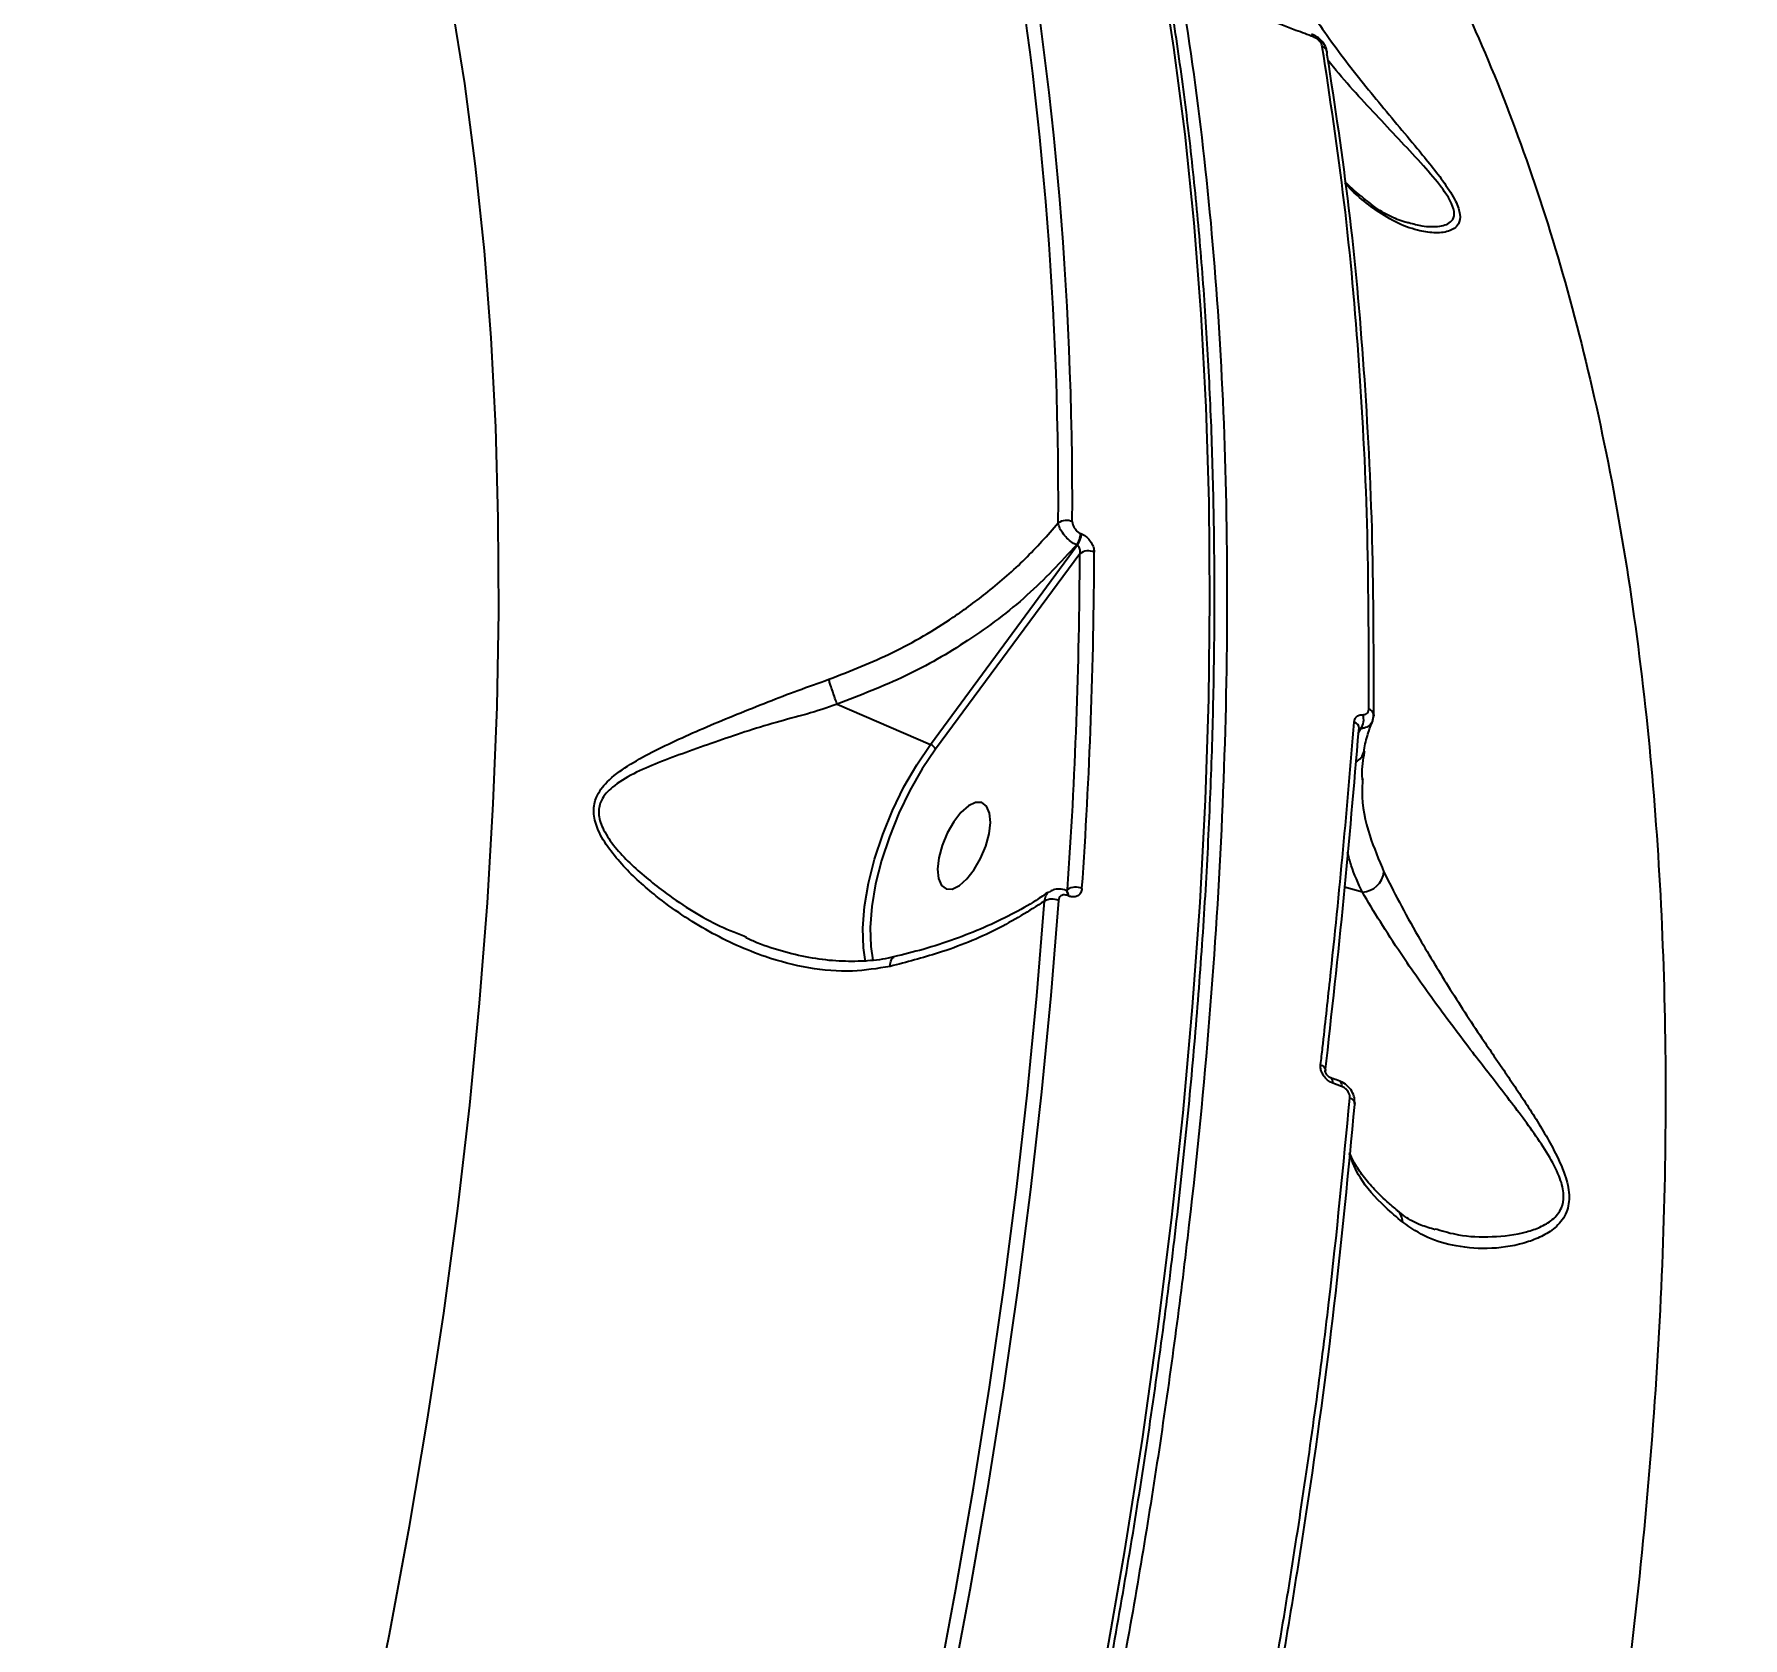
# Model space of a CAD drawing. Header units: millimetres. Extents: x -4153 to 4002, y -5023 to 3197.
# Drawn here: x 160.8 to 325.2, y -1883.7 to -1729.3 of the extents above; entities that cross this region are included whole.
import ezdxf

# ---------------------------------------------------------------- set-up
doc = ezdxf.new("R2010")
doc.units = ezdxf.units.MM
for name, color, linetype in [('DIKOM_ОБЪЕКТ', 7, 'Continuous'), ('DIKOM_РАЗМЕР_ЗОНА', 7, 'Continuous'), ('DIKOM_РАЗМЕР_ОБЪЕКТА', 7, 'Continuous')]:
    doc.layers.add(name, color=color, linetype=linetype)
doc.styles.add('style1', font='arialbd.ttf', dxfattribs={"width": 0.8})
doc.dimstyles.new('1-50', dxfattribs={"dimtxt": 300, "dimasz": 200, "dimexe": 100, "dimexo": 0, "dimgap": 100, "dimtad": 1, "dimtxsty": 'style1', "dimcen": 200, "dimclrd": 7, "dimclre": 7, "dimclrt": 7, "dimadec": 1, "dimazin": 2, "dimtfac": 1, "dimtmove": 0, "dimatfit": 2, "dimfxl": 0, "dimlwd": 25, "dimlwe": 18, "dimarcsym": 0})

# ---------------------------------------------------------------- blocks, each defined once
blk = doc.blocks.new('*D9')
at = {"layer": 'Defpoints', "color": 0, "transparency": 16777216}
for p in [(2370.19, 1747.32), (-2106.31, -2974.61), (1195.51, -2974.61)]:
    blk.add_point(p, dxfattribs=at)
at = {"layer": 'DIKOM_РАЗМЕР_ОБЪЕКТА', "color": 7, "lineweight": 18, "transparency": 16777216}
for p, q in [((2370.19, 1747.32), (-2206.31, 1747.32)), ((1195.51, -2974.61), (-2206.31, -2974.61))]:
    blk.add_line(p, q, dxfattribs=at)
at = {"layer": 'DIKOM_РАЗМЕР_ОБЪЕКТА', "color": 7, "lineweight": 25, "transparency": 16777216}
blk.add_line((-2106.31, 1547.32), (-2106.31, -2774.61), dxfattribs=at)
at = {"layer": 'DIKOM_РАЗМЕР_ОБЪЕКТА', "color": 7, "transparency": 16777216}
for points in [[(-2139.64, 1547.32), (-2072.98, 1547.32), (-2106.31, 1747.32)], [(-2139.64, -2774.61), (-2072.98, -2774.61), (-2106.31, -2974.61)]]:
    blk.add_solid(points, dxfattribs=at)
at = {"layer": 'DIKOM_РАЗМЕР_ОБЪЕКТА', "color": 7, "transparency": 16777216, "insert": (-2359.48, -612.26), "char_height": 300, "attachment_point": 5, "rotation": 90, "style": 'style1'}
blk.add_mtext('{\\fArial|b0|i0|c204|p34;4700}', dxfattribs=at)
blk = doc.blocks.new('*D10')
at = {"layer": 'Defpoints', "color": 0, "transparency": 16777216}
for p in [(4001.69, -909.96), (-3216.31, -1859.46), (4001.69, -4923)]:
    blk.add_point(p, dxfattribs=at)
at = {"layer": 'DIKOM_РАЗМЕР_ЗОНА', "color": 7, "lineweight": 18, "transparency": 16777216}
for p, q in [((4001.69, -909.96), (4001.69, -5023)), ((-3216.31, -1859.46), (-3216.31, -5023))]:
    blk.add_line(p, q, dxfattribs=at)
at = {"layer": 'DIKOM_РАЗМЕР_ЗОНА', "color": 7, "lineweight": 25, "transparency": 16777216}
blk.add_line((-3016.31, -4923), (3801.69, -4923), dxfattribs=at)
at = {"layer": 'DIKOM_РАЗМЕР_ЗОНА', "color": 7, "transparency": 16777216}
for points in [[(-3016.31, -4889.67), (-3016.31, -4956.33), (-3216.31, -4923)], [(3801.69, -4889.67), (3801.69, -4956.33), (4001.69, -4923)]]:
    blk.add_solid(points, dxfattribs=at)
at = {"layer": 'DIKOM_РАЗМЕР_ЗОНА', "color": 7, "transparency": 16777216, "insert": (392.69, -4669.83), "char_height": 300, "attachment_point": 5, "style": 'style1'}
blk.add_mtext('{\\fArial|b0|i0|c204|p34;7200}', dxfattribs=at)
blk = doc.blocks.new('*D11')
at = {"layer": 'Defpoints', "color": 0, "transparency": 16777216}
for p in [(2631.36, 3197.31), (-3702.81, -4429.79), (2071.05, -4429.79)]:
    blk.add_point(p, dxfattribs=at)
at = {"layer": 'DIKOM_РАЗМЕР_ЗОНА', "color": 7, "lineweight": 18, "transparency": 16777216}
for p, q in [((2631.36, 3197.31), (-3802.81, 3197.31)), ((2071.05, -4429.79), (-3802.81, -4429.79))]:
    blk.add_line(p, q, dxfattribs=at)
at = {"layer": 'DIKOM_РАЗМЕР_ЗОНА', "color": 7, "lineweight": 25, "transparency": 16777216}
blk.add_line((-3702.81, 2997.31), (-3702.81, -4229.79), dxfattribs=at)
at = {"layer": 'DIKOM_РАЗМЕР_ЗОНА', "color": 7, "transparency": 16777216}
for points in [[(-3736.14, 2997.31), (-3669.48, 2997.31), (-3702.81, 3197.31)], [(-3736.14, -4229.79), (-3669.48, -4229.79), (-3702.81, -4429.79)]]:
    blk.add_solid(points, dxfattribs=at)
at = {"layer": 'DIKOM_РАЗМЕР_ЗОНА', "color": 7, "transparency": 16777216, "insert": (-3955.98, -616.24), "char_height": 300, "attachment_point": 5, "rotation": 90, "style": 'style1'}
blk.add_mtext('{\\fArial|b0|i0|c204|p34;7600}', dxfattribs=at)
blk = doc.blocks.new('*D12')
at = {"layer": 'Defpoints', "color": 0, "transparency": 16777216}
for p in [(-1688.31, 690.56), (2486.69, 690.56), (-1688.31, -3442.2)]:
    blk.add_point(p, dxfattribs=at)
at = {"layer": 'DIKOM_РАЗМЕР_ОБЪЕКТА', "color": 7, "lineweight": 18, "transparency": 16777216}
for p, q in [((-1688.31, 690.56), (-1688.31, -3542.2)), ((2486.69, 690.56), (2486.69, -3542.2))]:
    blk.add_line(p, q, dxfattribs=at)
at = {"layer": 'DIKOM_РАЗМЕР_ОБЪЕКТА', "color": 7, "lineweight": 25, "transparency": 16777216}
blk.add_line((2286.69, -3442.2), (-1488.31, -3442.2), dxfattribs=at)
at = {"layer": 'DIKOM_РАЗМЕР_ОБЪЕКТА', "color": 7, "transparency": 16777216}
for points in [[(-1488.31, -3408.87), (-1488.31, -3475.54), (-1688.31, -3442.2)], [(2286.69, -3408.87), (2286.69, -3475.54), (2486.69, -3442.2)]]:
    blk.add_solid(points, dxfattribs=at)
at = {"layer": 'DIKOM_РАЗМЕР_ОБЪЕКТА', "color": 7, "transparency": 16777216, "insert": (399.19, -3189.03), "char_height": 300, "attachment_point": 5, "style": 'style1'}
blk.add_mtext('{\\fArial|b0|i0|c204|p34;4175}', dxfattribs=at)

msp = doc.modelspace()

# ---------------------------------------------------------------- linework, layer by layer
at = {"layer": 'DIKOM_ОБЪЕКТ', "color": 7, "linetype": 'Continuous'}
for p, q in [((289.322, -1745.584), (289.278, -1745.548)), ((261.479, -1777.369), (261.545, -1777.398)), ((247.017, -1797.67), (261.15, -1778.502)), ((261.392, -1779.318), (247.515, -1798.139)), ((261.15, -1778.502), (261.084, -1778.474)), ((238.032, -1793.778), (247.017, -1797.67)), ((288.188, -1796.601), (288.432, -1796.16)), ((288.619, -1800.966), (288.611, -1801.109)), ((260.113, -1811.763), (260.067, -1811.744)), ((260.068, -1811.744), (260.214, -1811.625)), ((260.277, -1812.241), (260.232, -1812.222)), ((288.593, -1811.895), (286.864, -1811.423)), ((229.061, -1816.105), (229.32, -1816.215)), ((286.595, -1830.579), (285.731, -1830.263)), ((295.605, -1844.292), (295.775, -1844.336))]:
    msp.add_line(p, q, dxfattribs=at)
at = {"layer": 'DIKOM_ОБЪЕКТ', "color": 7, "linetype": 'Continuous', "flags": 128}
for points in [[(263.822, -1886.084), (265.714, -1875.261), (267.412, -1864.545), (268.917, -1853.945), (270.226, -1843.469), (271.339, -1833.128), (272.253, -1822.928), (272.97, -1812.88), (273.487, -1802.992), (273.805, -1793.271), (273.924, -1783.726), (273.843, -1774.365), (273.562, -1765.196), (273.082, -1756.227), (272.402, -1747.465), (271.524, -1738.918), (270.449, -1730.592), (269.176, -1722.495)], [(192.816, -1893.825), (194.942, -1883.322), (196.876, -1872.911), (198.618, -1862.601), (200.165, -1852.402), (201.516, -1842.324), (202.671, -1832.375), (203.628, -1822.566), (204.385, -1812.905), (204.943, -1803.401), (205.301, -1794.062), (205.458, -1784.899), (205.414, -1775.919), (205.17, -1767.131), (204.725, -1758.542), (204.081, -1750.162), (203.237, -1741.996), (202.194, -1734.054), (200.954, -1726.343)], [(289.68, -1794.817), (289.678, -1794.852), (289.657, -1794.946)], [(288.269, -1796.13), (288.257, -1796.193), (288.215, -1796.296)], [(240.766, -1818.593), (240.572, -1817.256), (240.519, -1815.352), (240.685, -1813.259), (241.064, -1811.026), (241.648, -1808.704), (242.423, -1806.348), (243.372, -1804.013), (244.471, -1801.754), (245.696, -1799.623), (247.017, -1797.67)], [(247.515, -1798.139), (246.234, -1800.032), (245.046, -1802.099), (243.98, -1804.289), (243.06, -1806.553), (242.308, -1808.838), (241.742, -1811.09), (241.375, -1813.255), (241.214, -1815.285), (241.265, -1817.131), (241.457, -1818.447)], [(250.53, -1810.621), (251.229, -1809.722), (251.849, -1808.638), (252.338, -1807.455), (252.658, -1806.27), (252.782, -1805.178), (252.7, -1804.269), (252.419, -1803.615), (251.962, -1803.27), (251.365, -1803.261), (250.678, -1803.59), (249.955, -1804.23), (249.255, -1805.128), (248.635, -1806.213), (248.146, -1807.396), (247.826, -1808.581), (247.702, -1809.673), (247.784, -1810.582), (248.065, -1811.236), (248.522, -1811.581), (249.119, -1811.59), (249.807, -1811.261), (250.53, -1810.621)], [(247.625, -1888.804), (249.476, -1878.967), (251.17, -1869.211), (252.707, -1859.542), (254.085, -1849.968), (255.305, -1840.494), (256.364, -1831.127), (257.262, -1821.874), (257.999, -1812.741)], [(259.343, -1812.691), (258.604, -1821.845), (257.704, -1831.119), (256.642, -1840.506), (255.42, -1850.001), (254.038, -1859.597), (252.498, -1869.287), (250.8, -1879.064), (248.946, -1888.923)], [(284.573, -1828.499), (284.706, -1828.566), (284.821, -1828.644), (284.914, -1828.73), (284.982, -1828.822), (285.024, -1828.917), (285.039, -1829.012), (285.036, -1829.059)], [(287.375, -1831.703), (287.498, -1831.76), (287.607, -1831.826), (287.698, -1831.898), (287.769, -1831.977), (287.818, -1832.06), (287.845, -1832.144), (287.849, -1832.228), (287.829, -1832.311)]]:
    msp.add_lwpolyline(points, dxfattribs=at)
at = {"layer": 'DIKOM_ОБЪЕКТ', "color": 7, "linetype": 'Continuous'}
for centre, radius, start, end in [((-86.654, -1774.266), 347.329, 359.67694, 10.6052), ((-87.224, -1774.398), 346.553, 359.67656, 10.60511), ((283.557, -1729.592), 0.324, 4.6732, 61.72649), ((284.522, -1731.172), 0.695, 12.59631, 72.05232), ((284.632, -1731.114), 0.577, 343.44164, 9.37275), ((288.457, -1746.588), 1.326, 21.82482, 49.25558), ((260.114, -1777.515), 1.405, 66.71994, 124.26316), ((259.461, -1777.27), 2.021, 323.44918, 357.18363), ((259.527, -1777.298), 2.021, 323.43217, 357.17871), ((-230.444, -1777.558), 491.839, 356.02836, 359.79498), ((262.225, -1780.422), 1.383, 66.25157, 127.05405), ((-230.199, -1777.392), 492.984, 356.02816, 359.79496), ((287.635, -1796.13), 0.634, 0.0692, 74.53196), ((287.301, -1795.303), 1.419, 322.86435, 20.47133), ((289.068, -1794.881), 0.615, 5.98875, 76.91598), ((246.676, -1798.531), 0.926, 25.06002, 68.38742), ((287.301, -1798.026), 1.475, 296.68523, 348.66205), ((288.435, -1809.65), 2.251, 274.02352, 352.39687), ((259.788, -1812.107), 0.458, 345.48725, 52.40881), ((259.836, -1812.126), 0.456, 345.40164, 52.96744), ((260.988, -1812.893), 1.486, 65.6393, 121.403), ((258.721, -1814.094), 1.534, 66.10577, 118.08152), ((285.267, -1830.148), 0.478, 346.08304, 54.03601), ((286.129, -1830.464), 0.48, 346.08043, 53.469), ((290.987, -1843.654), 1.482, 359.90504, 48.40512)]:
    msp.add_arc(centre, radius, start, end, dxfattribs=at)
for points, knots in [([(233.031, -1637.158), (233.051, -1637.176), (235.716, -1639.653), (240.466, -1645.662), (247.203, -1655.202), (253.193, -1665.974), (258.509, -1677.797), (263.131, -1690.679), (267.055, -1704.558), (270.265, -1719.371), (272.744, -1735.048), (274.477, -1751.55), (275.446, -1768.865), (275.666, -1786.949), (275.142, -1805.737), (273.878, -1825.142), (271.878, -1845.075), (269.142, -1865.477), (265.66, -1886.323), (261.452, -1907.571), (256.539, -1929.151), (250.943, -1950.962), (244.69, -1972.902), (237.794, -1994.904), (230.253, -2016.932), (222.093, -2038.949), (213.343, -2060.887), (204.047, -2082.644), (194.247, -2104.118), (184.446, -2124.254), (174.728, -2143.084), (165.17, -2160.657), (155.294, -2177.896), (145.144, -2194.726), (134.813, -2210.998), (124.327, -2226.67), (114.827, -2240.2), (108.765, -2248.379), (106.294, -2251.711)], [0, 0, 0, 0, 0.0002169, 0.0300512, 0.0598378, 0.0895308, 0.1192237, 0.1490104, 0.1788447, 0.2086791, 0.2384656, 0.2681586, 0.2978513, 0.3276374, 0.3574714, 0.3873053, 0.4170915, 0.4467843, 0.476477, 0.5062637, 0.5360977, 0.565932, 0.5957182, 0.6254114, 0.655104, 0.6848907, 0.7147246, 0.7445589, 0.7743451, 0.8040381, 0.829572, 0.8552417, 0.8809418, 0.9066416, 0.9323112, 0.9574958, 0.9826808, 1, 1, 1, 1]), ([(178.824, -2132.41), (179.737, -2130.628), (182.383, -2125.457), (186.68, -2116.827), (191.677, -2106.497), (196.555, -2096.088), (201.314, -2085.609), (205.949, -2075.067), (210.458, -2064.471), (214.836, -2053.828), (219.08, -2043.146), (223.188, -2032.433), (227.155, -2021.698), (230.98, -2010.948), (234.659, -2000.192), (238.19, -1989.437), (241.568, -1978.692), (244.794, -1967.965), (247.863, -1957.264), (250.774, -1946.596), (253.524, -1935.97), (256.112, -1925.394), (258.534, -1914.876), (260.79, -1904.424), (262.878, -1894.044), (264.796, -1883.746), (266.542, -1873.537), (268.116, -1863.425), (269.517, -1853.417), (270.742, -1843.52), (271.791, -1833.743), (272.664, -1824.091), (273.359, -1814.574), (273.877, -1805.197), (274.215, -1795.969), (274.376, -1786.894), (274.357, -1777.982), (274.16, -1769.237), (273.784, -1760.667), (273.229, -1752.279), (272.496, -1744.077), (271.585, -1736.07), (270.497, -1728.261), (269.233, -1720.659), (267.793, -1713.267), (266.178, -1706.093), (264.39, -1699.14), (262.43, -1692.415), (260.298, -1685.923), (257.997, -1679.668), (255.529, -1673.656), (252.895, -1667.891), (250.096, -1662.377), (247.136, -1657.12), (244.016, -1652.124), (240.741, -1647.389), (237.305, -1642.933), (234.217, -1639.269), (232.215, -1637.203), (231.465, -1636.43)], [0, 0, 0, 0, 0.00937444, 0.02718625, 0.04499818, 0.06281039, 0.08062225, 0.09843409, 0.11624579, 0.13405768, 0.15186979, 0.16968175, 0.1874938, 0.20530598, 0.2231183, 0.24093061, 0.25874323, 0.27655593, 0.29436924, 0.31218236, 0.32999628, 0.34781011, 0.36562431, 0.383439, 0.40125441, 0.41906987, 0.43688584, 0.45470265, 0.47251981, 0.49033753, 0.50815579, 0.52597515, 0.54379502, 0.56161545, 0.57943694, 0.59725913, 0.61508231, 0.6329064, 0.65073133, 0.66855701, 0.68638387, 0.70421128, 0.72203979, 0.73986893, 0.75769877, 0.77552899, 0.79335954, 0.81119001, 0.82901971, 0.84684853, 0.86467568, 0.88250068, 0.90032246, 0.91813986, 0.93595241, 0.9537585, 0.97155727, 0.98934783, 1, 1, 1, 1]), ([(275.791, -1693.099), (276.067, -1693.357), (278.558, -1695.686), (282.871, -1700.901), (288.673, -1708.787), (294.158, -1717.898), (299.283, -1728.186), (303.947, -1739.746), (308.01, -1752.32), (311.424, -1765.911), (314.153, -1780.495), (316.111, -1795.593), (317.329, -1811.108), (317.853, -1826.938), (317.701, -1843.515), (316.838, -1860.812), (315.249, -1878.787), (312.914, -1897.44), (309.806, -1916.727), (305.892, -1936.692), (301.208, -1957.047), (295.876, -1977.301), (289.986, -1997.282), (283.615, -2016.912), (276.596, -2036.744), (268.932, -2056.718), (260.638, -2076.769), (251.956, -2096.341), (242.94, -2115.381), (233.647, -2133.852), (223.879, -2152.169), (213.646, -2170.256), (202.997, -2188.098), (195.639, -2199.565), (191.961, -2205.297)], [0, 0, 0, 0, 0.0036233, 0.0326776, 0.0620208, 0.0913641, 0.1238026, 0.1562659, 0.1887039, 0.2220981, 0.25552, 0.2889138, 0.3203316, 0.3517729, 0.3831904, 0.4155146, 0.4478649, 0.4801889, 0.5136824, 0.5471757, 0.5811499, 0.6151243, 0.6470336, 0.6789682, 0.7108777, 0.7437173, 0.7765833, 0.8094235, 0.8407557, 0.8721105, 0.9034431, 0.9356206, 0.9678225, 1, 1, 1, 1]), ([(282.667, -1725.75), (283.773, -1727.39), (286.043, -1730.755), (289.916, -1735.584), (293.062, -1739.326), (295.255, -1741.984), (296.563, -1743.698), (297.6, -1745.318), (298.077, -1746.704), (297.876, -1747.775), (296.919, -1748.358), (295.496, -1748.485), (293.73, -1748.187), (291.754, -1747.476), (290.377, -1746.556), (289.688, -1746.095)], [0, 0, 0, 0, 0.1255143, 0.2574513, 0.3891784, 0.4370098, 0.4847447, 0.5375343, 0.5809853, 0.6244955, 0.6888404, 0.7551638, 0.8216699, 0.9108245, 1, 1, 1, 1]), ([(283.879, -1729.566), (283.319, -1729.356), (281.448, -1728.656), (279.593, -1727.951), (278.293, -1727.457)], [0, 0, 0, 0, 0.29963231, 1, 1, 1, 1]), ([(285.176, -1731.023), (285.157, -1730.898), (285.102, -1730.54), (284.764, -1730.033), (284.261, -1729.557), (283.885, -1729.395), (283.706, -1729.319)], [0, 0, 0, 0, 0.1718034, 0.4909023, 0.7584332, 1, 1, 1, 1]), ([(284.736, -1730.51), (284.734, -1730.499), (284.719, -1730.414), (284.663, -1730.256), (284.525, -1730.036), (284.34, -1729.839), (284.116, -1729.669), (283.958, -1729.6), (283.879, -1729.566)], [0, 0, 0, 0, 0.0354588, 0.257343, 0.4482866, 0.6281506, 0.8143079, 1, 1, 1, 1]), ([(289.208, -1794.282), (289.208, -1788.62), (289.209, -1777.296), (288.376, -1761.05), (286.979, -1745.333), (285.484, -1735.451), (284.736, -1730.51)], [0, 0, 0, 0, 0.2486159, 0.4972336, 0.7486164, 1, 1, 1, 1]), ([(285.185, -1731.278), (285.924, -1736.156), (287.404, -1745.912), (288.807, -1761.533), (289.655, -1777.8), (289.657, -1789.231), (289.657, -1794.946)], [0, 0, 0, 0, 0.2486167, 0.4972309, 0.7486152, 1, 1, 1, 1]), ([(293.07, -1747.448), (293.492, -1747.561), (294.53, -1747.839), (296.026, -1747.872), (297.169, -1747.486), (297.522, -1746.647), (297.213, -1745.517), (296.147, -1743.907), (294.434, -1741.919), (292.361, -1739.689), (289.424, -1736.558), (286.978, -1733.952), (285.438, -1732.024), (285.258, -1731.799)], [0, 0, 0, 0, 0.0732863, 0.1799472, 0.2749856, 0.3307748, 0.3864194, 0.4578108, 0.5529371, 0.656124, 0.7594649, 0.971958, 1, 1, 1, 1]), ([(289.283, -1745.539), (288.77, -1745.142), (287.881, -1744.452), (287.196, -1743.782), (286.905, -1743.498)], [0, 0, 0, 0, 0.5762009, 1, 1, 1, 1]), ([(289.688, -1746.095), (289.058, -1745.619), (287.959, -1744.788), (287.233, -1743.975), (286.923, -1743.629)], [0, 0, 0, 0, 0.5734204, 1, 1, 1, 1]), ([(293.061, -1747.48), (292.999, -1747.467), (292.46, -1747.356), (291.397, -1746.909), (290.198, -1746.282), (289.518, -1745.727), (289.332, -1745.575)], [0, 0, 0, 0, 0.0518896, 0.4533206, 0.8501597, 1, 1, 1, 1]), ([(237.23, -1791.402), (239.303, -1790.594), (243.501, -1788.957), (248.564, -1785.962), (252.768, -1782.878), (256.216, -1779.866), (258.283, -1777.53), (259.323, -1776.354)], [0, 0, 0, 0, 0.2398767, 0.4858771, 0.6394171, 0.8185469, 1, 1, 1, 1]), ([(261.084, -1778.474), (260.99, -1778.424), (260.717, -1778.283), (260.264, -1777.934), (259.798, -1777.427), (259.446, -1776.864), (259.364, -1776.523), (259.323, -1776.354)], [0, 0, 0, 0, 0.1132075, 0.325883, 0.5479829, 0.775445, 1, 1, 1, 1]), ([(260.67, -1776.224), (260.679, -1776.322), (260.699, -1776.516), (260.849, -1776.827), (261.068, -1777.099), (261.292, -1777.278), (261.431, -1777.346), (261.479, -1777.369)], [0, 0, 0, 0, 0.2287582, 0.4578744, 0.6785401, 0.8884502, 1, 1, 1, 1]), ([(261.545, -1777.398), (261.617, -1777.433), (261.829, -1777.535), (262.174, -1777.811), (262.509, -1778.231), (262.739, -1778.709), (262.768, -1779.007), (262.782, -1779.156)], [0, 0, 0, 0, 0.1083542, 0.3203892, 0.5430744, 0.7714966, 1, 1, 1, 1]), ([(261.084, -1778.474), (259.548, -1780.128), (256.436, -1783.479), (250.812, -1787.681), (244.669, -1791.26), (240.262, -1792.932), (238.032, -1793.778)], [0, 0, 0, 0, 0.2516551, 0.5098673, 0.7518761, 1, 1, 1, 1]), ([(261.392, -1779.318), (261.407, -1779.242), (261.437, -1779.094), (261.416, -1778.868), (261.349, -1778.687), (261.272, -1778.587), (261.209, -1778.533), (261.174, -1778.515), (261.15, -1778.502)], [0, 0, 0, 0, 0.2552487, 0.498934, 0.7168045, 0.8616742, 0.9069284, 1, 1, 1, 1]), ([(243.128, -1819.039), (241.923, -1819.235), (239.335, -1819.656), (235.268, -1819.277), (230.608, -1818.072), (225.603, -1815.795), (221.039, -1812.751), (217.907, -1809.931), (216.07, -1807.755), (215.018, -1806.06), (214.641, -1804.781), (214.585, -1803.707), (214.825, -1802.556), (215.958, -1801.081), (217.838, -1799.706), (220.992, -1797.956), (225.473, -1795.94), (230.291, -1793.98), (234.268, -1792.457), (236.239, -1791.755), (237.23, -1791.402)], [0, 0, 0, 0, 0.0590569, 0.1267718, 0.1965288, 0.2899973, 0.3861953, 0.4527722, 0.4864336, 0.520907, 0.5489124, 0.5542505, 0.5800466, 0.6152111, 0.6617352, 0.709493, 0.8061405, 0.9056034, 0.9525523, 1, 1, 1, 1]), ([(238.03, -1793.777), (237.965, -1793.596), (237.834, -1793.233), (237.612, -1792.585), (237.426, -1792.02), (237.301, -1791.632), (237.248, -1791.461), (237.23, -1791.402)], [0, 0, 0, 0, 0.2487882, 0.4975584, 0.7463633, 0.912652, 1, 1, 1, 1]), ([(238.03, -1793.777), (238.03, -1793.777), (236.118, -1794.541), (232.002, -1795.488), (226.222, -1797.455), (221.69, -1799.062), (218.412, -1800.451), (216.505, -1801.587), (215.31, -1802.847), (215.061, -1803.881), (215.125, -1804.847), (215.539, -1806.026), (216.624, -1807.582), (218.542, -1809.605), (221.758, -1812.218), (225.449, -1814.66), (228.188, -1815.756), (229.061, -1816.105)], [0, 0, 0, 0, 0.00002652, 0.12754666, 0.26014069, 0.39278729, 0.45519646, 0.51730016, 0.56162405, 0.59312578, 0.59963012, 0.63423179, 0.67824754, 0.72257728, 0.81154782, 0.93995148, 1, 1, 1, 1]), ([(238.032, -1793.778), (238.031, -1793.778), (238.031, -1793.778), (238.03, -1793.777), (238.03, -1793.777), (238.03, -1793.777)], [0, 0, 0, 0, 0.5223363, 0.8835653, 1, 1, 1, 1]), ([(284.573, -1828.499), (284.636, -1827.953), (284.948, -1825.222), (285.715, -1818.242), (286.782, -1807.699), (287.463, -1799.581), (287.804, -1795.519)], [0, 0, 0, 0, 0.0480636, 0.2403217, 0.6198803, 1, 1, 1, 1]), ([(287.804, -1795.519), (287.828, -1795.397), (287.877, -1795.154), (288.122, -1794.911), (288.393, -1794.812), (288.578, -1794.808), (288.63, -1794.807)], [0, 0, 0, 0, 0.292748, 0.584941, 0.8819753, 1, 1, 1, 1]), ([(289.56, -1795.369), (289.554, -1795.398), (289.514, -1795.598), (289.242, -1795.872), (288.845, -1796.1), (288.543, -1796.144), (288.432, -1796.16)], [0, 0, 0, 0, 0.0609996, 0.4231056, 0.7890983, 1, 1, 1, 1]), ([(288.63, -1794.807), (288.688, -1794.804), (288.836, -1794.798), (289.026, -1794.706), (289.176, -1794.531), (289.197, -1794.365), (289.208, -1794.282)], [0, 0, 0, 0, 0.1834684, 0.4626491, 0.7309259, 1, 1, 1, 1]), ([(288.75, -1798.317), (288.755, -1798.284), (288.839, -1797.692), (289.072, -1796.729), (289.429, -1795.809), (289.594, -1795.383)], [0, 0, 0, 0, 0.0311913, 0.5508511, 1, 1, 1, 1]), ([(289.55, -1795.364), (289.598, -1795.263), (289.68, -1795.09), (289.665, -1794.897), (289.659, -1794.817)], [0, 0, 0, 0, 0.5799713, 1, 1, 1, 1]), ([(288.215, -1796.296), (287.763, -1801.627), (286.859, -1812.302), (285.611, -1823.559), (284.986, -1829.195)], [0, 0, 0, 0, 0.4993612, 1, 1, 1, 1]), ([(288.432, -1796.16), (288.418, -1796.155), (288.369, -1796.137), (288.296, -1796.135), (288.259, -1796.177), (288.241, -1796.197)], [0, 0, 0, 0, 0.17627329, 0.60956041, 1, 1, 1, 1]), ([(288.596, -1801.09), (288.594, -1801.049), (288.539, -1800.229), (288.607, -1799.301), (288.795, -1798.43), (288.819, -1798.315)], [0, 0, 0, 0, 0.0432614, 0.8746663, 1, 1, 1, 1]), ([(288.611, -1801.109), (288.585, -1801.479), (288.459, -1803.242), (289.1, -1806.227), (290.176, -1808.783), (290.667, -1809.948)], [0, 0, 0, 0, 0.1266468, 0.602233, 1, 1, 1, 1]), ([(288.593, -1811.895), (288.195, -1811.036), (287.604, -1809.764), (287.273, -1808.475), (287.165, -1808.057)], [0, 0, 0, 0, 0.675338, 1, 1, 1, 1]), ([(290.667, -1809.948), (291.138, -1810.889), (292.081, -1812.774), (294.143, -1816.512), (296.807, -1820.908), (299.731, -1825.437), (302.497, -1829.462), (304.906, -1833.033), (306.845, -1836.27), (308.117, -1838.964), (308.603, -1841.055), (308.327, -1842.835), (307.337, -1844.111), (306.019, -1844.99), (303.916, -1845.823), (301.034, -1846.312), (297.729, -1846.063), (294.821, -1845.256), (293.252, -1844.189), (292.469, -1843.656)], [0, 0, 0, 0, 0.0638287, 0.1277682, 0.2158803, 0.3041184, 0.3656053, 0.4271878, 0.488253, 0.5268741, 0.5576009, 0.5885666, 0.6243076, 0.6585512, 0.6928967, 0.7748896, 0.8569901, 0.9285281, 1, 1, 1, 1]), ([(258.395, -1811.844), (257.998, -1812.125), (256.898, -1812.904), (254.822, -1814.064), (252.207, -1815.32), (249.359, -1816.438), (246.451, -1817.391), (244.426, -1817.885), (243.475, -1818.117)], [0, 0, 0, 0, 0.10237706, 0.28365828, 0.4664428, 0.65059619, 0.83579615, 1, 1, 1, 1]), ([(257.999, -1812.741), (258.031, -1812.569), (258.095, -1812.227), (258.27, -1811.941), (258.415, -1811.882), (258.416, -1811.881)], [0, 0, 0, 0, 0.498537, 0.9966826, 1, 1, 1, 1]), ([(260.069, -1811.745), (260.068, -1811.745), (259.872, -1811.622), (259.433, -1811.568), (258.857, -1811.61), (258.57, -1811.801), (258.451, -1811.881)], [0, 0, 0, 0, 0.0012782, 0.394266, 0.7497299, 1, 1, 1, 1]), ([(260.232, -1812.222), (260.17, -1812.199), (260.014, -1812.143), (259.774, -1812.141), (259.55, -1812.238), (259.391, -1812.424), (259.359, -1812.602), (259.343, -1812.691)], [0, 0, 0, 0, 0.1423489, 0.3570603, 0.5715903, 0.7857237, 1, 1, 1, 1]), ([(260.212, -1811.792), (260.209, -1811.794), (260.204, -1811.797), (260.135, -1811.77), (260.109, -1811.76)], [0, 0, 0, 0, 0.62738785, 1, 1, 1, 1]), ([(260.157, -1811.778), (260.163, -1811.771), (260.198, -1811.732), (260.207, -1811.673), (260.214, -1811.625)], [0, 0, 0, 0, 0.1952998, 1, 1, 1, 1]), ([(261.601, -1811.539), (261.578, -1811.672), (261.531, -1811.939), (261.292, -1812.217), (260.958, -1812.362), (260.599, -1812.359), (260.368, -1812.275), (260.277, -1812.241)], [0, 0, 0, 0, 0.21503852, 0.42995709, 0.64473318, 0.85916622, 1, 1, 1, 1]), ([(295.775, -1844.336), (296.454, -1844.537), (298.126, -1845.031), (301.079, -1845.122), (303.766, -1844.82), (305.711, -1844.158), (306.922, -1843.469), (307.777, -1842.473), (307.978, -1841.462), (307.931, -1840.435), (307.54, -1839.061), (306.493, -1837.127), (304.69, -1834.44), (302.19, -1831.169), (298.945, -1826.996), (295.551, -1822.502), (292.585, -1818.277), (290.234, -1814.658), (289.145, -1812.823), (288.593, -1811.895)], [0, 0, 0, 0, 0.0572345, 0.1408212, 0.2257434, 0.260075, 0.2949626, 0.3307244, 0.3555885, 0.3619397, 0.3931617, 0.4330546, 0.4746183, 0.5567526, 0.6402759, 0.7444158, 0.8508436, 0.9245291, 1, 1, 1, 1]), ([(257.999, -1812.741), (256.507, -1813.685), (253.48, -1815.599), (248.357, -1817.675), (244.707, -1818.627), (243.128, -1819.039)], [0, 0, 0, 0, 0.3558601, 0.7214844, 1, 1, 1, 1]), ([(243.478, -1818.099), (243.304, -1818.145), (242.381, -1818.391), (240.619, -1818.551), (238.177, -1818.572), (235.611, -1818.278), (232.973, -1817.674), (230.842, -1816.998), (229.63, -1816.455), (229.286, -1816.301)], [0, 0, 0, 0, 0.0372719, 0.1977317, 0.3676226, 0.5465252, 0.7327711, 0.924198, 1, 1, 1, 1]), ([(243.128, -1819.039), (243.13, -1819.007), (243.137, -1818.879), (243.175, -1818.601), (243.283, -1818.278), (243.427, -1818.199), (243.497, -1818.16)], [0, 0, 0, 0, 0.0670786, 0.2625857, 0.63707, 1, 1, 1, 1]), ([(285.731, -1830.263), (285.592, -1830.199), (285.314, -1830.07), (284.955, -1829.724), (284.7, -1829.314), (284.561, -1828.885), (284.569, -1828.625), (284.573, -1828.499)], [0, 0, 0, 0, 0.2064309, 0.4133125, 0.6141701, 0.813473, 1, 1, 1, 1]), ([(285.547, -1829.759), (285.541, -1829.758), (285.505, -1829.748), (285.409, -1829.696), (285.287, -1829.598), (285.178, -1829.473), (285.096, -1829.335), (285.047, -1829.201), (285.033, -1829.098), (285.037, -1829.07), (285.038, -1829.058)], [0, 0, 0, 0, 0.0305001, 0.1831569, 0.3137957, 0.4467165, 0.581158, 0.7159085, 0.8757663, 1, 1, 1, 1]), ([(286.414, -1830.078), (286.212, -1830.005), (285.923, -1829.899), (285.636, -1829.793), (285.55, -1829.762)], [0, 0, 0, 0, 0.7000636, 1, 1, 1, 1]), ([(287.83, -1832.221), (287.838, -1832.043), (287.854, -1831.639), (287.593, -1831.016), (287.124, -1830.46), (286.686, -1830.162), (286.434, -1830.09), (286.413, -1830.083)], [0, 0, 0, 0, 0.1974998, 0.4485365, 0.7077221, 0.9750994, 1, 1, 1, 1]), ([(275.203, -1912.449), (276.606, -1905.54), (279.412, -1891.722), (282.763, -1871.348), (285.524, -1851.25), (286.758, -1838.219), (287.375, -1831.703)], [0, 0, 0, 0, 0.2484767, 0.496954, 0.7484782, 1, 1, 1, 1]), ([(287.375, -1831.703), (287.376, -1831.638), (287.378, -1831.485), (287.3, -1831.223), (287.13, -1830.948), (286.883, -1830.711), (286.691, -1830.623), (286.595, -1830.579)], [0, 0, 0, 0, 0.1487656, 0.3487686, 0.5573332, 0.7789879, 1, 1, 1, 1]), ([(287.829, -1832.311), (287.222, -1838.737), (286.007, -1851.59), (283.275, -1871.568), (279.929, -1891.988), (277.094, -1905.954), (275.676, -1912.938)], [0, 0, 0, 0, 0.2484765, 0.4969513, 0.7484762, 1, 1, 1, 1]), ([(291.987, -1842.532), (291.639, -1842.247), (290.731, -1841.502), (289.577, -1840.332), (288.505, -1839.042), (287.754, -1837.893), (287.481, -1837.234), (287.359, -1836.938)], [0, 0, 0, 0, 0.1397369, 0.364995, 0.5904336, 0.8162127, 1, 1, 1, 1]), ([(292.469, -1843.656), (291.905, -1843.177), (290.214, -1841.738), (288.255, -1839.499), (287.631, -1837.842), (287.344, -1837.08)], [0, 0, 0, 0, 0.2123828, 0.6381113, 1, 1, 1, 1]), ([(295.598, -1844.383), (295.128, -1844.242), (294.079, -1843.93), (292.89, -1843.306), (292.211, -1842.733), (291.983, -1842.54)], [0, 0, 0, 0, 0.3504581, 0.7813594, 1, 1, 1, 1])]:
    msp.add_open_spline(points, degree=3, knots=knots, dxfattribs=at)

# ---------------------------------------------------------------- dimensions: what is measured, and where the dimension line sits
at = {"layer": 'DIKOM_РАЗМЕР_ЗОНА'}
dim = msp.add_linear_dim(base=(-3702.81, -4429.789), p1=(2631.356, 3197.305), p2=(2071.052, -4429.789), angle=90, text='{\\fArial|b0|i0|c204|p34;7600}', dimstyle='1-50', dxfattribs=at)
dim.commit()
dim.dimension.update_dxf_attribs({"geometry": '*D11', "text_midpoint": (-3702.81, -616.242), "dimtype": 160})
dim = msp.add_linear_dim(base=(4001.69, -4923), p1=(-3216.31, -1859.463), p2=(4001.69, -909.963), text='{\\fArial|b0|i0|c204|p34;7200}', dimstyle='1-50', dxfattribs=at)
dim.commit()
dim.dimension.update_dxf_attribs({"geometry": '*D10', "text_midpoint": (392.69, -4923), "dimtype": 160})
at = {"layer": 'DIKOM_РАЗМЕР_ОБЪЕКТА'}
dim = msp.add_linear_dim(base=(-2106.31, -2974.611), p1=(2370.191, 1747.316), p2=(1195.51, -2974.611), angle=90, text='{\\fArial|b0|i0|c204|p34;4700}', dimstyle='1-50', dxfattribs=at)
dim.commit()
dim.dimension.update_dxf_attribs({"geometry": '*D9', "text_midpoint": (-2106.31, -612.262), "dimtype": 160})
dim = msp.add_linear_dim(base=(-1688.31, -3442.202), p1=(2486.69, 690.555), p2=(-1688.31, 690.555), text='{\\fArial|b0|i0|c204|p34;<>}', dimstyle='1-50', dxfattribs=at)
dim.commit()
dim.dimension.update_dxf_attribs({"geometry": '*D12', "text_midpoint": (399.19, -3442.202), "dimtype": 160})

doc.saveas('drawing.dxf')
